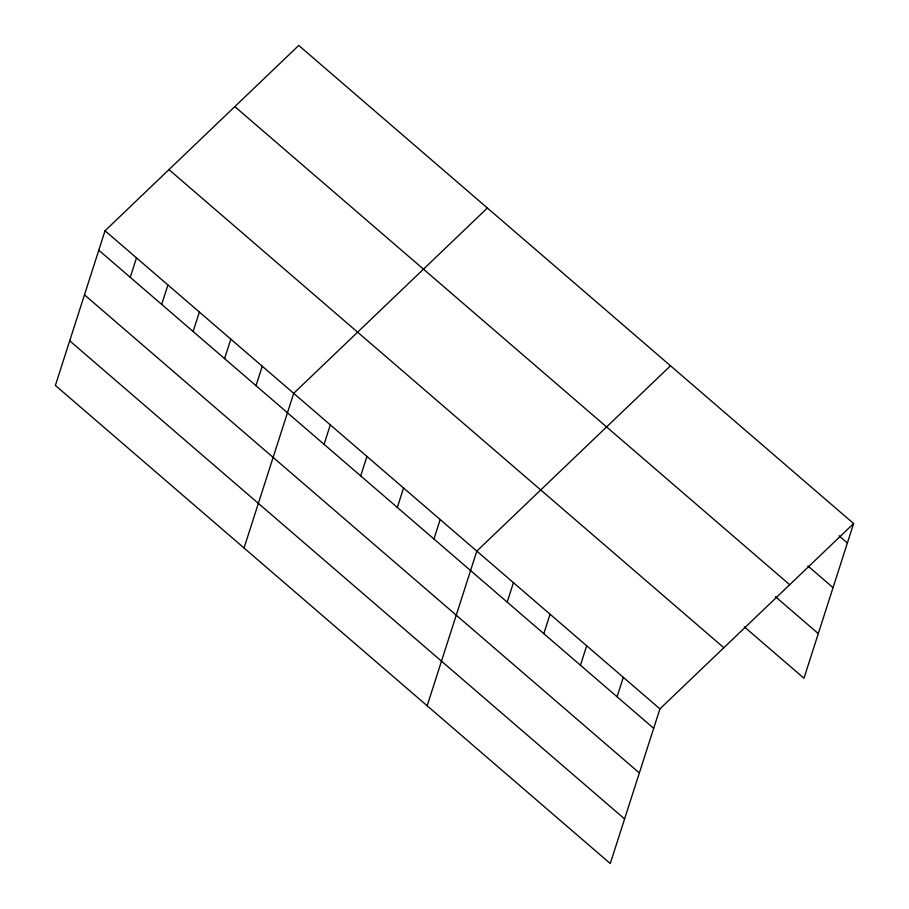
<?xml version="1.0" encoding="UTF-8"?>
<svg xmlns="http://www.w3.org/2000/svg" width="909" height="909" viewBox="0 0 909 909"><rect width="100%" height="100%" fill="white"/><g stroke="black" fill="none" stroke-linecap="round" stroke-linejoin="round"><path stroke-width="1.36" d="M105.035 230.772L55.381 385.439L610.269 863.55L659.923 708.884L853.619 523.561L298.731 45.45L105.035 230.772L659.923 708.884M130.237 277.325L136.486 257.872M161.688 304.413L167.926 284.96M193.128 331.501L199.366 312.06M224.568 358.601L230.818 339.148M256.008 385.689L262.258 366.247M244.044 548.002L293.698 393.336L487.394 208.002M324.081 444.342L330.319 424.889M360.703 475.896L366.952 456.443M397.324 507.449L403.573 487.997M433.945 539.003L440.195 519.55M427.162 705.77L476.816 551.115L670.501 365.782M507.188 602.11L513.437 582.669M543.821 633.675L550.059 614.223M580.442 665.229L586.68 645.776M617.063 696.783L623.301 677.33M853.619 523.561L803.965 678.228L744.312 626.835M838.996 535.799L847.37 543.014M807.931 565.989L833.042 587.634M234.806 106.603L789.694 584.714M775.388 596.634L818.282 633.607M168.96 169.619L723.848 647.731M98.797 250.225L653.685 728.336M84.469 294.846L639.357 772.957M69.709 340.818L624.597 818.929"/></g></svg>
